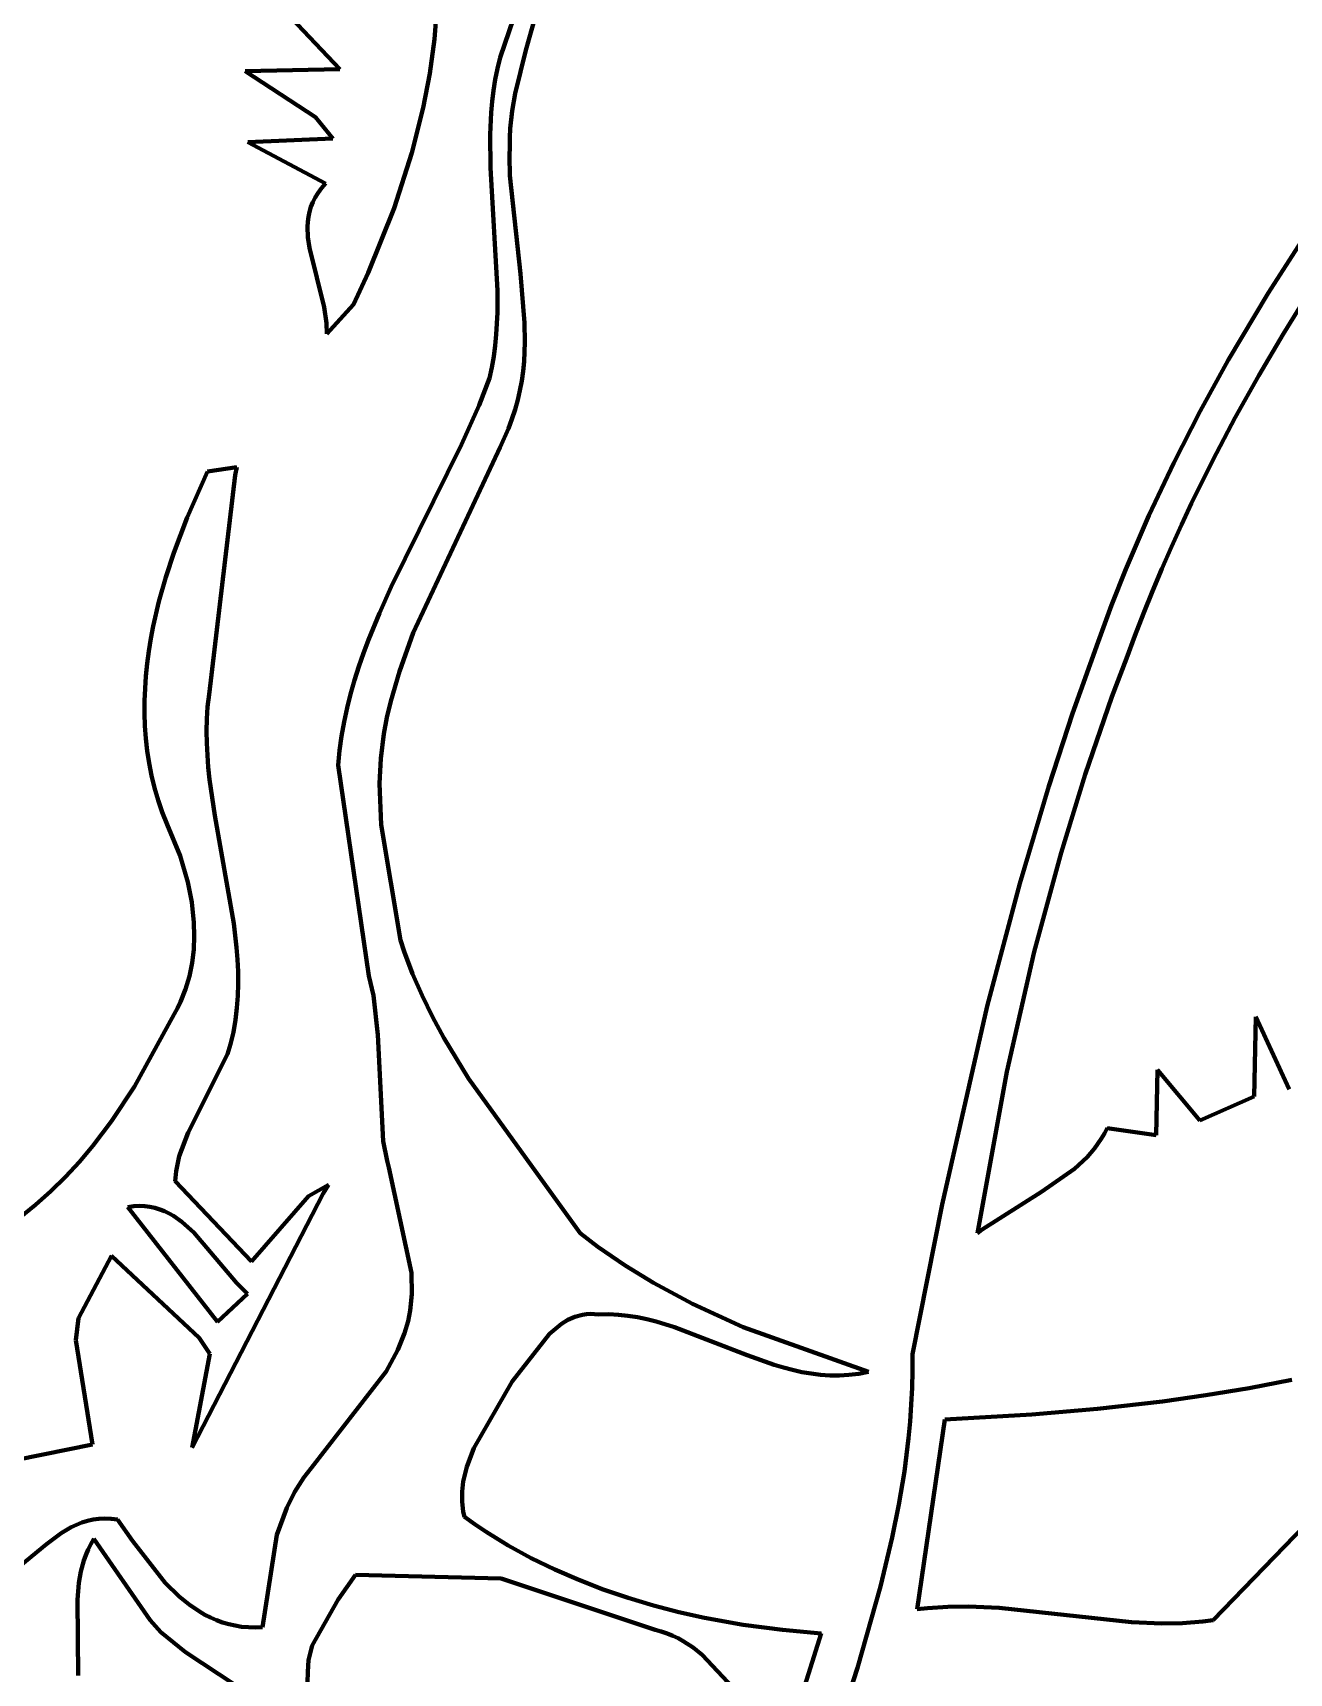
# Model space of a CAD drawing. Header units: millimetres. Extents: x 0 to 12.5, y 0 to 14.6.
# Drawn here: x 5.215 to 6.428, y 9.776 to 11.36 of the extents above; entities that cross this region are included whole.
import ezdxf

# ---------------------------------------------------------------- set-up
doc = ezdxf.new("R2010")
doc.units = ezdxf.units.MM
doc.layers.add('color#131313ff', color=7, linetype='CONTINUOUS', lineweight=100)
doc.layers.add('color#fcfcfcff', color=7, linetype='CONTINUOUS', lineweight=100)

msp = doc.modelspace()

# ---------------------------------------------------------------- linework, layer by layer
at = {"layer": 'color#131313ff'}
for p, q in [((5.6658, 11.3364), (5.7196, 11.4949)), ((5.7139, 11.4265), (5.6907, 11.3436)), ((5.5111, 11.3252), (5.4524, 11.3871)), ((5.6051, 11.3881), (5.6024, 11.3544)), ((5.6024, 11.3544), (5.5978, 11.3211)), ((5.6632, 11.3259), (5.6658, 11.3364)), ((5.6907, 11.3436), (5.6803, 11.3019)), ((5.4195, 11.3235), (5.5111, 11.3252)), ((5.4876, 11.2788), (5.4195, 11.3235)), ((5.5978, 11.3211), (5.5915, 11.288)), ((5.6594, 11.3047), (5.6611, 11.3153)), ((5.6611, 11.3153), (5.6632, 11.3259)), ((5.6581, 11.2941), (5.6594, 11.3047)), ((5.6803, 11.3019), (5.6774, 11.285)), ((5.5915, 11.288), (5.5806, 11.2445)), ((5.6561, 11.262), (5.6571, 11.2834)), ((5.6571, 11.2834), (5.6581, 11.2941)), ((5.6774, 11.285), (5.6756, 11.268)), ((5.5043, 11.2584), (5.4876, 11.2788)), ((5.6756, 11.268), (5.6752, 11.2593)), ((5.4221, 11.2549), (5.5043, 11.2584)), ((5.4973, 11.2147), (5.4221, 11.2549)), ((5.6565, 11.2299), (5.6561, 11.262)), ((5.6752, 11.2593), (5.6751, 11.2506)), ((5.5806, 11.2445), (5.5634, 11.1911)), ((5.6751, 11.2506), (5.6749, 11.2413)), ((5.6749, 11.2413), (5.6753, 11.2225)), ((5.6634, 11.1116), (5.6565, 11.2299)), ((5.6753, 11.2225), (5.6855, 11.1277)), ((5.4873, 11.2014), (5.4901, 11.2059)), ((5.4901, 11.2059), (5.4934, 11.2104)), ((5.4934, 11.2104), (5.4973, 11.2147)), ((5.4817, 11.1875), (5.4831, 11.1922)), ((5.4831, 11.1922), (5.485, 11.1968)), ((5.485, 11.1968), (5.4873, 11.2014)), ((5.5634, 11.1911), (5.5383, 11.1285)), ((5.4799, 11.1729), (5.4801, 11.1778)), ((5.4802, 11.1629), (5.4799, 11.1729)), ((5.4801, 11.1778), (5.4807, 11.1826)), ((5.4807, 11.1826), (5.4817, 11.1875)), ((5.4816, 11.1527), (5.4802, 11.1629)), ((6.4074, 11.1088), (6.448, 11.172)), ((5.4958, 11.0953), (5.4816, 11.1527)), ((5.5383, 11.1285), (5.5242, 11.0979)), ((5.6855, 11.1277), (5.6895, 11.0803)), ((5.6633, 11.0902), (5.6634, 11.1116)), ((5.4982, 11.0798), (5.4958, 11.0953)), ((5.5242, 11.0979), (5.4985, 11.0696)), ((6.369, 11.0443), (6.4074, 11.1088)), ((6.4464, 11.1089), (6.422, 11.0694)), ((5.4985, 11.0696), (5.4982, 11.0798)), ((5.6621, 11.0689), (5.6633, 11.0902)), ((5.6895, 11.0803), (5.6898, 11.0615)), ((5.661, 11.0583), (5.6621, 11.0689)), ((6.422, 11.0694), (6.3984, 11.0293)), ((5.6578, 11.0371), (5.6596, 11.0477)), ((5.6596, 11.0477), (5.661, 11.0583)), ((5.6898, 11.0615), (5.6889, 11.0428)), ((5.6555, 11.0266), (5.6578, 11.0371)), ((5.688, 11.0335), (5.6867, 11.0242)), ((5.6889, 11.0428), (5.688, 11.0335)), ((6.3419, 10.995), (6.369, 11.0443)), ((5.6455, 11.0008), (5.6555, 11.0266)), ((5.685, 11.0149), (5.6829, 11.0057)), ((5.6867, 11.0242), (5.685, 11.0149)), ((6.3984, 11.0293), (6.3758, 10.9887)), ((5.6286, 10.9628), (5.6455, 11.0008)), ((5.6829, 11.0057), (5.6804, 10.9965)), ((5.6773, 10.9873), (5.6738, 10.9782)), ((5.6804, 10.9965), (5.6773, 10.9873)), ((6.3163, 10.9449), (6.3419, 10.995)), ((6.3758, 10.9887), (6.3541, 10.9476)), ((5.6738, 10.9782), (5.6659, 10.9601)), ((5.5605, 10.8251), (5.6286, 10.9628)), ((5.6659, 10.9601), (5.5818, 10.7807)), ((5.3637, 10.8923), (5.3833, 10.9367)), ((5.3833, 10.9367), (5.4117, 10.9407)), ((5.4117, 10.9407), (5.41, 10.9332)), ((6.2924, 10.894), (6.3163, 10.9449)), ((6.3541, 10.9476), (6.3335, 10.906)), ((5.41, 10.9332), (5.3847, 10.721)), ((6.3335, 10.906), (6.3237, 10.885)), ((5.3506, 10.8579), (5.3637, 10.8923)), ((6.2701, 10.8423), (6.2924, 10.894)), ((6.3237, 10.885), (6.3141, 10.8638)), ((5.343, 10.8345), (5.3506, 10.8579)), ((6.3141, 10.8638), (6.3048, 10.8425)), ((6.2563, 10.8073), (6.2701, 10.8423)), ((6.3048, 10.8425), (6.2958, 10.8211)), ((5.3363, 10.8109), (5.343, 10.8345)), ((5.5492, 10.7998), (5.5605, 10.8251)), ((5.3308, 10.7871), (5.3363, 10.8109)), ((6.2958, 10.8211), (6.2871, 10.7995)), ((5.5387, 10.7741), (5.5492, 10.7998)), ((6.2434, 10.772), (6.2563, 10.8073)), ((6.2871, 10.7995), (6.2787, 10.7778)), ((5.3285, 10.7751), (5.3308, 10.7871)), ((5.5818, 10.7807), (5.5685, 10.7434)), ((6.2787, 10.7778), (6.2707, 10.7559)), ((5.3249, 10.7511), (5.3266, 10.7631)), ((5.3266, 10.7631), (5.3285, 10.7751)), ((5.5294, 10.7481), (5.5339, 10.7612)), ((5.5339, 10.7612), (5.5387, 10.7741)), ((6.2187, 10.7027), (6.2434, 10.772)), ((5.3237, 10.739), (5.3249, 10.7511)), ((5.5253, 10.7349), (5.5294, 10.7481)), ((6.2707, 10.7559), (6.2567, 10.7188)), ((5.3229, 10.727), (5.3237, 10.739)), ((5.5215, 10.7216), (5.5253, 10.7349)), ((5.5685, 10.7434), (5.5604, 10.7147)), ((5.3224, 10.7149), (5.3229, 10.727)), ((5.3224, 10.7028), (5.3224, 10.7149)), ((5.3847, 10.721), (5.3834, 10.7092)), ((5.5181, 10.7082), (5.5215, 10.7216)), ((5.5604, 10.7147), (5.5564, 10.699)), ((6.2567, 10.7188), (6.2308, 10.6439)), ((5.3228, 10.6908), (5.3224, 10.7028)), ((5.3827, 10.6975), (5.3824, 10.6858)), ((5.3834, 10.7092), (5.3827, 10.6975)), ((5.5152, 10.6946), (5.5181, 10.7082)), ((5.5564, 10.699), (5.5534, 10.6832)), ((6.1958, 10.6327), (6.2187, 10.7027)), ((5.3237, 10.6788), (5.3228, 10.6908)), ((5.3824, 10.6858), (5.3826, 10.6741)), ((5.5127, 10.6809), (5.5152, 10.6946)), ((5.5534, 10.6832), (5.5505, 10.6593)), ((5.3251, 10.6668), (5.3237, 10.6788)), ((5.3269, 10.6548), (5.3251, 10.6668)), ((5.3826, 10.6741), (5.3831, 10.6624)), ((5.5093, 10.6529), (5.5108, 10.667)), ((5.5108, 10.667), (5.5127, 10.6809)), ((5.3293, 10.6429), (5.3269, 10.6548)), ((5.3831, 10.6624), (5.384, 10.6508)), ((5.384, 10.6508), (5.3853, 10.6391)), ((5.5392, 10.4494), (5.5093, 10.6529)), ((5.5505, 10.6593), (5.5495, 10.6353)), ((5.3322, 10.631), (5.3293, 10.6429)), ((5.3853, 10.6391), (5.3904, 10.6042)), ((5.5495, 10.6353), (5.5511, 10.5951)), ((6.2308, 10.6439), (6.2075, 10.5682)), ((5.3356, 10.6192), (5.3322, 10.631)), ((5.3396, 10.6074), (5.3356, 10.6192)), ((6.1678, 10.5386), (6.1958, 10.6327)), ((5.3442, 10.5957), (5.3396, 10.6074)), ((5.3904, 10.6042), (5.4088, 10.4999)), ((5.3568, 10.5654), (5.3442, 10.5957)), ((5.5511, 10.5951), (5.5696, 10.4838)), ((5.3643, 10.54), (5.3568, 10.5654)), ((6.2075, 10.5682), (6.1817, 10.4726)), ((5.3681, 10.5205), (5.3643, 10.54)), ((6.1363, 10.42), (6.1678, 10.5386)), ((5.3702, 10.5009), (5.3681, 10.5205)), ((5.3705, 10.4878), (5.3702, 10.5009)), ((5.4088, 10.4999), (5.4114, 10.4766)), ((5.3699, 10.4747), (5.3705, 10.4878)), ((5.4114, 10.4766), (5.4123, 10.465)), ((5.5696, 10.4838), (5.5732, 10.4728)), ((5.3657, 10.449), (5.3683, 10.4618)), ((5.3683, 10.4618), (5.3699, 10.4747)), ((5.4123, 10.465), (5.4127, 10.4534)), ((5.5732, 10.4728), (5.5813, 10.4512)), ((6.1817, 10.4726), (6.1553, 10.3567)), ((5.362, 10.4364), (5.3657, 10.449)), ((5.4127, 10.4534), (5.4128, 10.4417)), ((5.5435, 10.4305), (5.5392, 10.4494)), ((5.5813, 10.4512), (5.5905, 10.4302)), ((5.3571, 10.4241), (5.362, 10.4364)), ((5.4124, 10.43), (5.4116, 10.4184)), ((5.4128, 10.4417), (5.4124, 10.43)), ((5.5477, 10.3922), (5.5435, 10.4305)), ((5.5905, 10.4302), (5.6006, 10.4096)), ((5.3126, 10.3425), (5.351, 10.4122)), ((5.351, 10.4122), (5.3542, 10.4181)), ((5.3542, 10.4181), (5.3571, 10.4241)), ((5.4116, 10.4184), (5.4102, 10.4067)), ((6.0927, 10.2284), (6.1363, 10.42)), ((5.4102, 10.4067), (5.4082, 10.3949)), ((5.6006, 10.4096), (5.6115, 10.3894)), ((6.3939, 10.3327), (6.3956, 10.4098)), ((6.3956, 10.4098), (6.4278, 10.34)), ((5.4056, 10.3832), (5.4025, 10.3738)), ((5.4082, 10.3949), (5.4056, 10.3832)), ((5.553, 10.2895), (5.5477, 10.3922)), ((5.6115, 10.3894), (5.6354, 10.3502)), ((5.4025, 10.3738), (5.3645, 10.2981)), ((5.6354, 10.3502), (5.7432, 10.2007)), ((6.1553, 10.3567), (6.1269, 10.2008)), ((6.2995, 10.2955), (6.3006, 10.3587)), ((6.3006, 10.3587), (6.3415, 10.3097)), ((5.2904, 10.309), (5.3126, 10.3425)), ((6.3415, 10.3097), (6.3939, 10.3327)), ((5.2724, 10.2851), (5.2904, 10.309)), ((6.2494, 10.297), (6.2521, 10.3022)), ((6.2521, 10.3022), (6.2995, 10.2955)), ((5.2596, 10.2698), (5.2724, 10.2851)), ((5.3645, 10.2981), (5.356, 10.2752)), ((5.5568, 10.2705), (5.553, 10.2895)), ((6.2399, 10.2827), (6.2464, 10.292)), ((6.2464, 10.292), (6.2494, 10.297)), ((5.2461, 10.2551), (5.2596, 10.2698)), ((5.356, 10.2752), (5.353, 10.2608)), ((5.5585, 10.2642), (5.5568, 10.2705)), ((6.2206, 10.263), (6.2327, 10.2743)), ((6.2327, 10.2743), (6.2399, 10.2827)), ((5.232, 10.2412), (5.2461, 10.2551)), ((5.353, 10.2608), (5.3521, 10.2509)), ((5.5802, 10.1624), (5.5585, 10.2642)), ((6.1885, 10.2406), (6.2206, 10.263)), ((5.2172, 10.228), (5.232, 10.2412)), ((5.3521, 10.2509), (5.4258, 10.1735)), ((5.4949, 10.2392), (5.3685, 9.9938)), ((5.4809, 10.2366), (5.5002, 10.2475)), ((5.5002, 10.2475), (5.4949, 10.2392)), ((6.1313, 10.2043), (6.1885, 10.2406)), ((5.2017, 10.2157), (5.2172, 10.228)), ((5.312, 10.2267), (5.3064, 10.2259)), ((5.3064, 10.2259), (5.393, 10.1152)), ((5.3174, 10.227), (5.312, 10.2267)), ((5.3226, 10.2268), (5.3174, 10.227)), ((5.3276, 10.2262), (5.3226, 10.2268)), ((5.3324, 10.2252), (5.3276, 10.2262)), ((5.3371, 10.2237), (5.3324, 10.2252)), ((5.3417, 10.222), (5.3371, 10.2237)), ((5.3461, 10.2198), (5.3417, 10.222)), ((5.4258, 10.1735), (5.4809, 10.2366)), ((6.0641, 10.084), (6.0927, 10.2284)), ((5.3503, 10.2174), (5.3461, 10.2198)), ((5.3585, 10.2117), (5.3503, 10.2174)), ((5.3699, 10.2015), (5.3585, 10.2117)), ((5.4114, 10.1529), (5.3699, 10.2015)), ((5.7432, 10.2007), (5.7602, 10.1877)), ((6.1269, 10.2008), (6.1313, 10.2043)), ((5.2906, 10.1788), (5.2587, 10.1185)), ((5.3753, 10.0997), (5.2906, 10.1788)), ((5.7602, 10.1877), (5.7866, 10.1696)), ((5.5807, 10.1417), (5.5802, 10.1624)), ((5.7866, 10.1696), (5.814, 10.1528)), ((5.422, 10.1423), (5.4114, 10.1529)), ((5.814, 10.1528), (5.8517, 10.1326)), ((5.393, 10.1152), (5.422, 10.1423)), ((5.5791, 10.1262), (5.5807, 10.1417)), ((5.8517, 10.1326), (5.9005, 10.1101)), ((5.2587, 10.1185), (5.2562, 10.0973)), ((5.5735, 10.1043), (5.577, 10.1158)), ((5.577, 10.1158), (5.5791, 10.1262)), ((5.725, 10.1133), (5.7134, 10.1036)), ((5.7313, 10.1171), (5.725, 10.1133)), ((5.7381, 10.12), (5.7313, 10.1171)), ((5.7453, 10.1219), (5.7381, 10.12)), ((5.7491, 10.1225), (5.7453, 10.1219)), ((5.753, 10.1227), (5.7491, 10.1225)), ((5.7571, 10.1226), (5.753, 10.1227)), ((5.7613, 10.1222), (5.7571, 10.1226)), ((5.7707, 10.1224), (5.7613, 10.1222)), ((5.78, 10.1219), (5.7707, 10.1224)), ((5.7892, 10.121), (5.78, 10.1219)), ((5.7984, 10.1195), (5.7892, 10.121)), ((5.8075, 10.1177), (5.7984, 10.1195)), ((5.8165, 10.1155), (5.8075, 10.1177)), ((5.8343, 10.1101), (5.8165, 10.1155)), ((5.2562, 10.0973), (5.2721, 9.9966)), ((5.3855, 10.0842), (5.3753, 10.0997)), ((5.5669, 10.0879), (5.5735, 10.1043)), ((5.7134, 10.1036), (5.6775, 10.0575)), ((5.9043, 10.0829), (5.8343, 10.1101)), ((5.9005, 10.1101), (6.0216, 10.0667)), ((5.3685, 9.9938), (5.3855, 10.0842)), ((5.5558, 10.0672), (5.5669, 10.0879)), ((5.9306, 10.0736), (5.9043, 10.0829)), ((6.0641, 10.0676), (6.0641, 10.084)), ((5.4834, 9.9737), (5.5558, 10.0672)), ((5.9394, 10.0709), (5.9306, 10.0736)), ((5.9483, 10.0686), (5.9394, 10.0709)), ((5.9572, 10.0666), (5.9483, 10.0686)), ((5.9662, 10.0651), (5.9572, 10.0666)), ((5.9752, 10.064), (5.9662, 10.0651)), ((5.9843, 10.0633), (5.9752, 10.064)), ((5.9935, 10.0633), (5.9843, 10.0633)), ((6.0027, 10.0638), (5.9935, 10.0633)), ((6.0121, 10.0649), (6.0027, 10.0638)), ((6.0216, 10.0667), (6.0121, 10.0649)), ((6.0637, 10.0513), (6.0641, 10.0676)), ((5.6775, 10.0575), (5.6406, 9.9932)), ((6.0629, 10.0351), (6.0637, 10.0513)), ((6.3891, 10.0511), (6.3474, 10.0442)), ((6.4305, 10.059), (6.3891, 10.0511)), ((6.0618, 10.0188), (6.0629, 10.0351)), ((6.3056, 10.0382), (6.2426, 10.031)), ((6.3474, 10.0442), (6.3056, 10.0382)), ((6.0602, 10.0027), (6.0618, 10.0188)), ((6.0953, 10.0206), (6.0686, 9.8375)), ((6.1794, 10.0255), (6.0953, 10.0206)), ((6.2426, 10.031), (6.1794, 10.0255)), ((6.0584, 9.9866), (6.0602, 10.0027)), ((5.2721, 9.9966), (5.1732, 9.9764)), ((5.6406, 9.9932), (5.6336, 9.9749)), ((6.0562, 9.9705), (6.0584, 9.9866)), ((5.4763, 9.9647), (5.4834, 9.9737)), ((5.6336, 9.9749), (5.6303, 9.9608)), ((6.0509, 9.9385), (6.0562, 9.9705)), ((5.4672, 9.9505), (5.4763, 9.9647)), ((5.6303, 9.9608), (5.6292, 9.9513)), ((5.4597, 9.9355), (5.4672, 9.9505)), ((5.6292, 9.9513), (5.6291, 9.9415)), ((5.6291, 9.9415), (5.6302, 9.9316)), ((6.0445, 9.9067), (6.0509, 9.9385)), ((5.2567, 9.919), (5.2619, 9.9211)), ((5.2619, 9.9211), (5.2672, 9.9228)), ((5.2672, 9.9228), (5.2727, 9.924)), ((5.2727, 9.924), (5.2783, 9.9248)), ((5.2783, 9.9248), (5.2842, 9.9251)), ((5.2842, 9.9251), (5.2902, 9.9249)), ((5.2902, 9.9249), (5.2964, 9.9241)), ((5.2964, 9.9241), (5.3107, 9.9034)), ((5.4503, 9.9092), (5.4597, 9.9355)), ((5.6302, 9.9316), (5.6313, 9.9266)), ((5.6313, 9.9266), (5.6416, 9.9193)), ((5.2277, 9.9004), (5.2418, 9.9108)), ((5.2418, 9.9108), (5.2516, 9.9166)), ((5.2516, 9.9166), (5.2567, 9.919)), ((5.2735, 9.9053), (5.2705, 9.9002)), ((5.3278, 9.8269), (5.2735, 9.9053)), ((5.4364, 9.8201), (5.4503, 9.9092)), ((5.6416, 9.9193), (5.6522, 9.9123)), ((5.6522, 9.9123), (5.6737, 9.8991)), ((6.0332, 9.8593), (6.0445, 9.9067)), ((6.3543, 9.8268), (6.443, 9.9182)), ((5.1859, 9.8657), (5.2277, 9.9004)), ((5.2657, 9.8898), (5.2638, 9.8846)), ((5.2679, 9.8951), (5.2657, 9.8898)), ((5.2705, 9.9002), (5.2679, 9.8951)), ((5.3107, 9.9034), (5.3423, 9.8631)), ((5.6737, 9.8991), (5.6959, 9.8869)), ((5.2609, 9.8739), (5.2591, 9.863)), ((5.2638, 9.8846), (5.2609, 9.8739)), ((5.6959, 9.8869), (5.7186, 9.8758)), ((5.7186, 9.8758), (5.7418, 9.8657)), ((5.2591, 9.863), (5.2578, 9.8465)), ((5.3423, 9.8631), (5.3558, 9.8498)), ((5.5263, 9.8707), (5.5094, 9.8468)), ((5.6669, 9.8672), (5.5263, 9.8707)), ((5.8155, 9.8174), (5.6669, 9.8672)), ((5.7418, 9.8657), (5.7654, 9.8565)), ((6.0109, 9.7809), (6.0332, 9.8593)), ((5.2578, 9.8465), (5.2583, 9.7735)), ((5.3558, 9.8498), (5.3654, 9.842)), ((5.3654, 9.842), (5.3755, 9.8351)), ((5.5094, 9.8468), (5.4842, 9.8023)), ((5.7654, 9.8565), (5.7894, 9.8483)), ((5.7894, 9.8483), (5.8138, 9.841)), ((5.3383, 9.8154), (5.3278, 9.8269)), ((5.3755, 9.8351), (5.3808, 9.832)), ((5.3808, 9.832), (5.3863, 9.8293)), ((5.3863, 9.8293), (5.3919, 9.8268)), ((5.3919, 9.8268), (5.3977, 9.8247)), ((5.8138, 9.841), (5.8384, 9.8346)), ((5.8384, 9.8346), (5.8632, 9.8291)), ((5.8632, 9.8291), (5.9007, 9.8223)), ((6.0686, 9.8375), (6.0785, 9.8386)), ((6.0785, 9.8386), (6.0983, 9.8399)), ((6.0983, 9.8399), (6.1181, 9.8401)), ((6.1181, 9.8401), (6.1477, 9.8388)), ((6.1477, 9.8388), (6.2755, 9.8251)), ((6.3247, 9.8241), (6.3444, 9.8256)), ((6.3444, 9.8256), (6.3543, 9.8268)), ((5.362, 9.796), (5.3383, 9.8154)), ((5.3977, 9.8247), (5.4037, 9.823)), ((5.4037, 9.823), (5.4099, 9.8216)), ((5.4099, 9.8216), (5.4162, 9.8206)), ((5.4162, 9.8206), (5.4227, 9.82)), ((5.4227, 9.82), (5.4295, 9.8198)), ((5.4295, 9.8198), (5.4364, 9.8201)), ((5.8214, 9.8159), (5.8155, 9.8174)), ((5.8271, 9.814), (5.8214, 9.8159)), ((5.8325, 9.8119), (5.8271, 9.814)), ((5.8377, 9.8094), (5.8325, 9.8119)), ((5.9007, 9.8223), (5.9384, 9.8174)), ((5.9384, 9.8174), (5.976, 9.8141)), ((5.976, 9.8141), (5.9441, 9.7132)), ((6.2755, 9.8251), (6.305, 9.8238)), ((6.305, 9.8238), (6.3247, 9.8241)), ((5.4434, 9.7421), (5.362, 9.796)), ((5.4842, 9.8023), (5.4808, 9.7882)), ((5.8427, 9.8067), (5.8377, 9.8094)), ((5.8521, 9.8004), (5.8427, 9.8067)), ((5.861, 9.7934), (5.8521, 9.8004)), ((5.4808, 9.7882), (5.48, 9.7771)), ((5.9006, 9.7512), (5.861, 9.7934)), ((5.9607, 9.6261), (6.0109, 9.7809)), ((5.48, 9.7771), (5.4797, 9.7665))]:
    msp.add_line(p, q, dxfattribs=at)
at = {"layer": 'color#fcfcfcff'}
for p, q in [((5.7196, 11.4949), (5.6658, 11.3364)), ((5.6907, 11.3436), (5.7139, 11.4265)), ((5.4524, 11.3871), (5.5111, 11.3252)), ((5.6024, 11.3544), (5.6051, 11.3881)), ((5.5978, 11.3211), (5.6024, 11.3544)), ((5.6658, 11.3364), (5.6632, 11.3259)), ((5.6803, 11.3019), (5.6907, 11.3436)), ((5.5111, 11.3252), (5.4195, 11.3235)), ((5.4195, 11.3235), (5.4876, 11.2788)), ((5.5915, 11.288), (5.5978, 11.3211)), ((5.6611, 11.3153), (5.6594, 11.3047)), ((5.6632, 11.3259), (5.6611, 11.3153)), ((5.6594, 11.3047), (5.6581, 11.2941)), ((5.6774, 11.285), (5.6803, 11.3019)), ((5.5806, 11.2445), (5.5915, 11.288)), ((5.6571, 11.2834), (5.6561, 11.262)), ((5.6581, 11.2941), (5.6571, 11.2834)), ((5.6756, 11.268), (5.6774, 11.285)), ((5.4876, 11.2788), (5.5043, 11.2584)), ((5.6752, 11.2593), (5.6756, 11.268)), ((5.5043, 11.2584), (5.4221, 11.2549)), ((5.4221, 11.2549), (5.4973, 11.2147)), ((5.6561, 11.262), (5.6565, 11.2299)), ((5.6751, 11.2506), (5.6752, 11.2593)), ((5.5634, 11.1911), (5.5806, 11.2445)), ((5.6749, 11.2413), (5.6751, 11.2506)), ((5.6753, 11.2225), (5.6749, 11.2413)), ((5.6565, 11.2299), (5.6634, 11.1116)), ((5.6855, 11.1277), (5.6753, 11.2225)), ((5.4901, 11.2059), (5.4873, 11.2014)), ((5.4934, 11.2104), (5.4901, 11.2059)), ((5.4973, 11.2147), (5.4934, 11.2104)), ((5.4831, 11.1922), (5.4817, 11.1875)), ((5.485, 11.1968), (5.4831, 11.1922)), ((5.4873, 11.2014), (5.485, 11.1968)), ((5.5383, 11.1285), (5.5634, 11.1911)), ((5.4801, 11.1778), (5.4799, 11.1729)), ((5.4799, 11.1729), (5.4802, 11.1629)), ((5.4807, 11.1826), (5.4801, 11.1778)), ((5.4817, 11.1875), (5.4807, 11.1826)), ((5.4802, 11.1629), (5.4816, 11.1527)), ((6.448, 11.172), (6.4074, 11.1088)), ((5.4816, 11.1527), (5.4958, 11.0953)), ((5.5242, 11.0979), (5.5383, 11.1285)), ((5.6895, 11.0803), (5.6855, 11.1277)), ((5.6634, 11.1116), (5.6633, 11.0902)), ((5.4958, 11.0953), (5.4982, 11.0798)), ((5.4985, 11.0696), (5.5242, 11.0979)), ((6.4074, 11.1088), (6.369, 11.0443)), ((6.422, 11.0694), (6.4464, 11.1089)), ((5.4982, 11.0798), (5.4985, 11.0696)), ((5.6633, 11.0902), (5.6621, 11.0689)), ((5.6898, 11.0615), (5.6895, 11.0803)), ((5.6621, 11.0689), (5.661, 11.0583)), ((6.3984, 11.0293), (6.422, 11.0694)), ((5.6596, 11.0477), (5.6578, 11.0371)), ((5.661, 11.0583), (5.6596, 11.0477)), ((5.6889, 11.0428), (5.6898, 11.0615)), ((5.6578, 11.0371), (5.6555, 11.0266)), ((5.6867, 11.0242), (5.688, 11.0335)), ((5.688, 11.0335), (5.6889, 11.0428)), ((6.369, 11.0443), (6.3419, 10.995)), ((5.6555, 11.0266), (5.6455, 11.0008)), ((5.6829, 11.0057), (5.685, 11.0149)), ((5.685, 11.0149), (5.6867, 11.0242)), ((6.3758, 10.9887), (6.3984, 11.0293)), ((5.6455, 11.0008), (5.6286, 10.9628)), ((5.6804, 10.9965), (5.6829, 11.0057)), ((5.6738, 10.9782), (5.6773, 10.9873)), ((5.6773, 10.9873), (5.6804, 10.9965)), ((6.3419, 10.995), (6.3163, 10.9449)), ((6.3541, 10.9476), (6.3758, 10.9887)), ((5.6659, 10.9601), (5.6738, 10.9782)), ((5.6286, 10.9628), (5.5605, 10.8251)), ((5.5818, 10.7807), (5.6659, 10.9601)), ((5.3833, 10.9367), (5.3637, 10.8923)), ((5.4117, 10.9407), (5.3833, 10.9367)), ((5.41, 10.9332), (5.4117, 10.9407)), ((6.3163, 10.9449), (6.2924, 10.894)), ((6.3335, 10.906), (6.3541, 10.9476)), ((5.3847, 10.721), (5.41, 10.9332)), ((6.3237, 10.885), (6.3335, 10.906)), ((5.3637, 10.8923), (5.3506, 10.8579)), ((6.2924, 10.894), (6.2701, 10.8423)), ((6.3141, 10.8638), (6.3237, 10.885)), ((5.3506, 10.8579), (5.343, 10.8345)), ((6.3048, 10.8425), (6.3141, 10.8638)), ((6.2701, 10.8423), (6.2563, 10.8073)), ((6.2958, 10.8211), (6.3048, 10.8425)), ((5.343, 10.8345), (5.3363, 10.8109)), ((5.5605, 10.8251), (5.5492, 10.7998)), ((5.3363, 10.8109), (5.3308, 10.7871)), ((6.2871, 10.7995), (6.2958, 10.8211)), ((5.5492, 10.7998), (5.5387, 10.7741)), ((6.2563, 10.8073), (6.2434, 10.772)), ((6.2787, 10.7778), (6.2871, 10.7995)), ((5.3308, 10.7871), (5.3285, 10.7751)), ((5.5685, 10.7434), (5.5818, 10.7807)), ((6.2707, 10.7559), (6.2787, 10.7778)), ((5.3266, 10.7631), (5.3249, 10.7511)), ((5.3285, 10.7751), (5.3266, 10.7631)), ((5.5339, 10.7612), (5.5294, 10.7481)), ((5.5387, 10.7741), (5.5339, 10.7612)), ((6.2434, 10.772), (6.2187, 10.7027)), ((5.3249, 10.7511), (5.3237, 10.739)), ((5.5294, 10.7481), (5.5253, 10.7349)), ((6.2567, 10.7188), (6.2707, 10.7559)), ((5.3237, 10.739), (5.3229, 10.727)), ((5.5253, 10.7349), (5.5215, 10.7216)), ((5.5604, 10.7147), (5.5685, 10.7434)), ((5.3229, 10.727), (5.3224, 10.7149)), ((5.3224, 10.7149), (5.3224, 10.7028)), ((5.3834, 10.7092), (5.3847, 10.721)), ((5.5215, 10.7216), (5.5181, 10.7082)), ((5.5564, 10.699), (5.5604, 10.7147)), ((6.2308, 10.6439), (6.2567, 10.7188)), ((5.3224, 10.7028), (5.3228, 10.6908)), ((5.3824, 10.6858), (5.3827, 10.6975)), ((5.3827, 10.6975), (5.3834, 10.7092)), ((5.5181, 10.7082), (5.5152, 10.6946)), ((5.5534, 10.6832), (5.5564, 10.699)), ((6.2187, 10.7027), (6.1958, 10.6327)), ((5.3228, 10.6908), (5.3237, 10.6788)), ((5.3826, 10.6741), (5.3824, 10.6858)), ((5.5152, 10.6946), (5.5127, 10.6809)), ((5.5505, 10.6593), (5.5534, 10.6832)), ((5.3237, 10.6788), (5.3251, 10.6668)), ((5.3251, 10.6668), (5.3269, 10.6548)), ((5.3831, 10.6624), (5.3826, 10.6741)), ((5.5108, 10.667), (5.5093, 10.6529)), ((5.5127, 10.6809), (5.5108, 10.667)), ((5.3269, 10.6548), (5.3293, 10.6429)), ((5.384, 10.6508), (5.3831, 10.6624)), ((5.3853, 10.6391), (5.384, 10.6508)), ((5.5093, 10.6529), (5.5392, 10.4494)), ((5.5495, 10.6353), (5.5505, 10.6593)), ((5.3293, 10.6429), (5.3322, 10.631)), ((5.3904, 10.6042), (5.3853, 10.6391)), ((5.5511, 10.5951), (5.5495, 10.6353)), ((6.2075, 10.5682), (6.2308, 10.6439)), ((5.3322, 10.631), (5.3356, 10.6192)), ((5.3356, 10.6192), (5.3396, 10.6074)), ((6.1958, 10.6327), (6.1678, 10.5386)), ((5.3396, 10.6074), (5.3442, 10.5957)), ((5.4088, 10.4999), (5.3904, 10.6042)), ((5.3442, 10.5957), (5.3568, 10.5654)), ((5.5696, 10.4838), (5.5511, 10.5951)), ((5.3568, 10.5654), (5.3643, 10.54)), ((6.1817, 10.4726), (6.2075, 10.5682)), ((5.3643, 10.54), (5.3681, 10.5205)), ((6.1678, 10.5386), (6.1363, 10.42)), ((5.3681, 10.5205), (5.3702, 10.5009)), ((5.3702, 10.5009), (5.3705, 10.4878)), ((5.4114, 10.4766), (5.4088, 10.4999)), ((5.3705, 10.4878), (5.3699, 10.4747)), ((5.4123, 10.465), (5.4114, 10.4766)), ((5.5732, 10.4728), (5.5696, 10.4838)), ((5.3683, 10.4618), (5.3657, 10.449)), ((5.3699, 10.4747), (5.3683, 10.4618)), ((5.4127, 10.4534), (5.4123, 10.465)), ((5.5813, 10.4512), (5.5732, 10.4728)), ((6.1553, 10.3567), (6.1817, 10.4726)), ((5.3657, 10.449), (5.362, 10.4364)), ((5.4128, 10.4417), (5.4127, 10.4534)), ((5.5392, 10.4494), (5.5435, 10.4305)), ((5.5905, 10.4302), (5.5813, 10.4512)), ((5.362, 10.4364), (5.3571, 10.4241)), ((5.4116, 10.4184), (5.4124, 10.43)), ((5.4124, 10.43), (5.4128, 10.4417)), ((5.5435, 10.4305), (5.5477, 10.3922)), ((5.6006, 10.4096), (5.5905, 10.4302)), ((5.351, 10.4122), (5.3126, 10.3425)), ((5.3542, 10.4181), (5.351, 10.4122)), ((5.3571, 10.4241), (5.3542, 10.4181)), ((5.4102, 10.4067), (5.4116, 10.4184)), ((6.1363, 10.42), (6.0927, 10.2284)), ((5.4082, 10.3949), (5.4102, 10.4067)), ((5.6115, 10.3894), (5.6006, 10.4096)), ((6.3956, 10.4098), (6.3939, 10.3327)), ((6.4278, 10.34), (6.3956, 10.4098)), ((5.4025, 10.3738), (5.4056, 10.3832)), ((5.4056, 10.3832), (5.4082, 10.3949)), ((5.5477, 10.3922), (5.553, 10.2895)), ((5.6354, 10.3502), (5.6115, 10.3894)), ((5.3645, 10.2981), (5.4025, 10.3738)), ((5.7432, 10.2007), (5.6354, 10.3502)), ((6.1269, 10.2008), (6.1553, 10.3567)), ((6.3006, 10.3587), (6.2995, 10.2955)), ((6.3415, 10.3097), (6.3006, 10.3587)), ((5.3126, 10.3425), (5.2904, 10.309)), ((6.3939, 10.3327), (6.3415, 10.3097)), ((5.2904, 10.309), (5.2724, 10.2851)), ((6.2521, 10.3022), (6.2494, 10.297)), ((6.2995, 10.2955), (6.2521, 10.3022)), ((5.2724, 10.2851), (5.2596, 10.2698)), ((5.356, 10.2752), (5.3645, 10.2981)), ((5.553, 10.2895), (5.5568, 10.2705)), ((6.2464, 10.292), (6.2399, 10.2827)), ((6.2494, 10.297), (6.2464, 10.292)), ((5.2596, 10.2698), (5.2461, 10.2551)), ((5.353, 10.2608), (5.356, 10.2752)), ((5.5568, 10.2705), (5.5585, 10.2642)), ((6.2327, 10.2743), (6.2206, 10.263)), ((6.2399, 10.2827), (6.2327, 10.2743)), ((5.2461, 10.2551), (5.232, 10.2412)), ((5.3521, 10.2509), (5.353, 10.2608)), ((5.5585, 10.2642), (5.5802, 10.1624)), ((6.2206, 10.263), (6.1885, 10.2406)), ((5.232, 10.2412), (5.2172, 10.228)), ((5.4258, 10.1735), (5.3521, 10.2509)), ((5.3685, 9.9938), (5.4949, 10.2392)), ((5.5002, 10.2475), (5.4809, 10.2366)), ((5.4949, 10.2392), (5.5002, 10.2475)), ((6.1885, 10.2406), (6.1313, 10.2043)), ((5.2172, 10.228), (5.2017, 10.2157)), ((5.3064, 10.2259), (5.312, 10.2267)), ((5.393, 10.1152), (5.3064, 10.2259)), ((5.312, 10.2267), (5.3174, 10.227)), ((5.3174, 10.227), (5.3226, 10.2268)), ((5.3226, 10.2268), (5.3276, 10.2262)), ((5.3276, 10.2262), (5.3324, 10.2252)), ((5.3324, 10.2252), (5.3371, 10.2237)), ((5.3371, 10.2237), (5.3417, 10.222)), ((5.3417, 10.222), (5.3461, 10.2198)), ((5.4809, 10.2366), (5.4258, 10.1735)), ((6.0927, 10.2284), (6.0641, 10.084)), ((5.3461, 10.2198), (5.3503, 10.2174)), ((5.3503, 10.2174), (5.3585, 10.2117)), ((5.3585, 10.2117), (5.3699, 10.2015)), ((5.3699, 10.2015), (5.4114, 10.1529)), ((5.7602, 10.1877), (5.7432, 10.2007)), ((6.1313, 10.2043), (6.1269, 10.2008)), ((5.2587, 10.1185), (5.2906, 10.1788)), ((5.2906, 10.1788), (5.3753, 10.0997)), ((5.7866, 10.1696), (5.7602, 10.1877)), ((5.5802, 10.1624), (5.5807, 10.1417)), ((5.814, 10.1528), (5.7866, 10.1696)), ((5.4114, 10.1529), (5.422, 10.1423)), ((5.8517, 10.1326), (5.814, 10.1528)), ((5.422, 10.1423), (5.393, 10.1152)), ((5.5807, 10.1417), (5.5791, 10.1262)), ((5.9005, 10.1101), (5.8517, 10.1326)), ((5.2562, 10.0973), (5.2587, 10.1185)), ((5.577, 10.1158), (5.5735, 10.1043)), ((5.5791, 10.1262), (5.577, 10.1158)), ((5.7134, 10.1036), (5.725, 10.1133)), ((5.725, 10.1133), (5.7313, 10.1171)), ((5.7313, 10.1171), (5.7381, 10.12)), ((5.7381, 10.12), (5.7453, 10.1219)), ((5.7453, 10.1219), (5.7491, 10.1225)), ((5.7491, 10.1225), (5.753, 10.1227)), ((5.753, 10.1227), (5.7571, 10.1226)), ((5.7571, 10.1226), (5.7613, 10.1222)), ((5.7613, 10.1222), (5.7707, 10.1224)), ((5.7707, 10.1224), (5.78, 10.1219)), ((5.78, 10.1219), (5.7892, 10.121)), ((5.7892, 10.121), (5.7984, 10.1195)), ((5.7984, 10.1195), (5.8075, 10.1177)), ((5.8075, 10.1177), (5.8165, 10.1155)), ((5.8165, 10.1155), (5.8343, 10.1101)), ((5.2721, 9.9966), (5.2562, 10.0973)), ((5.3753, 10.0997), (5.3855, 10.0842)), ((5.5735, 10.1043), (5.5669, 10.0879)), ((5.6775, 10.0575), (5.7134, 10.1036)), ((5.8343, 10.1101), (5.9043, 10.0829)), ((6.0216, 10.0667), (5.9005, 10.1101)), ((5.3855, 10.0842), (5.3685, 9.9938)), ((5.5669, 10.0879), (5.5558, 10.0672)), ((5.9043, 10.0829), (5.9306, 10.0736)), ((6.0641, 10.084), (6.0641, 10.0676)), ((5.5558, 10.0672), (5.4834, 9.9737)), ((5.9306, 10.0736), (5.9394, 10.0709)), ((5.9394, 10.0709), (5.9483, 10.0686)), ((5.9483, 10.0686), (5.9572, 10.0666)), ((5.9572, 10.0666), (5.9662, 10.0651)), ((5.9662, 10.0651), (5.9752, 10.064)), ((5.9752, 10.064), (5.9843, 10.0633)), ((5.9843, 10.0633), (5.9935, 10.0633)), ((5.9935, 10.0633), (6.0027, 10.0638)), ((6.0027, 10.0638), (6.0121, 10.0649)), ((6.0121, 10.0649), (6.0216, 10.0667)), ((6.0641, 10.0676), (6.0637, 10.0513)), ((5.6406, 9.9932), (5.6775, 10.0575)), ((6.0637, 10.0513), (6.0629, 10.0351)), ((6.3474, 10.0442), (6.3891, 10.0511)), ((6.3891, 10.0511), (6.4305, 10.059)), ((6.0629, 10.0351), (6.0618, 10.0188)), ((6.2426, 10.031), (6.3056, 10.0382)), ((6.3056, 10.0382), (6.3474, 10.0442)), ((6.0618, 10.0188), (6.0602, 10.0027)), ((6.0686, 9.8375), (6.0953, 10.0206)), ((6.0953, 10.0206), (6.1794, 10.0255)), ((6.1794, 10.0255), (6.2426, 10.031)), ((6.0602, 10.0027), (6.0584, 9.9866)), ((5.1732, 9.9764), (5.2721, 9.9966)), ((5.6336, 9.9749), (5.6406, 9.9932)), ((6.0584, 9.9866), (6.0562, 9.9705)), ((5.4834, 9.9737), (5.4763, 9.9647)), ((5.6303, 9.9608), (5.6336, 9.9749)), ((6.0562, 9.9705), (6.0509, 9.9385)), ((5.4763, 9.9647), (5.4672, 9.9505)), ((5.6292, 9.9513), (5.6303, 9.9608)), ((5.4672, 9.9505), (5.4597, 9.9355)), ((5.6291, 9.9415), (5.6292, 9.9513)), ((5.6302, 9.9316), (5.6291, 9.9415)), ((6.0509, 9.9385), (6.0445, 9.9067)), ((5.2619, 9.9211), (5.2567, 9.919)), ((5.2672, 9.9228), (5.2619, 9.9211)), ((5.2727, 9.924), (5.2672, 9.9228)), ((5.2783, 9.9248), (5.2727, 9.924)), ((5.2842, 9.9251), (5.2783, 9.9248)), ((5.2902, 9.9249), (5.2842, 9.9251)), ((5.2964, 9.9241), (5.2902, 9.9249)), ((5.3107, 9.9034), (5.2964, 9.9241)), ((5.4597, 9.9355), (5.4503, 9.9092)), ((5.6313, 9.9266), (5.6302, 9.9316)), ((5.6416, 9.9193), (5.6313, 9.9266)), ((5.2418, 9.9108), (5.2277, 9.9004)), ((5.2516, 9.9166), (5.2418, 9.9108)), ((5.2567, 9.919), (5.2516, 9.9166)), ((5.2705, 9.9002), (5.2735, 9.9053)), ((5.2735, 9.9053), (5.3278, 9.8269)), ((5.4503, 9.9092), (5.4364, 9.8201)), ((5.6522, 9.9123), (5.6416, 9.9193)), ((5.6737, 9.8991), (5.6522, 9.9123)), ((6.0445, 9.9067), (6.0332, 9.8593)), ((6.443, 9.9182), (6.3543, 9.8268)), ((5.2277, 9.9004), (5.1859, 9.8657)), ((5.2638, 9.8846), (5.2657, 9.8898)), ((5.2657, 9.8898), (5.2679, 9.8951)), ((5.2679, 9.8951), (5.2705, 9.9002)), ((5.3423, 9.8631), (5.3107, 9.9034)), ((5.6959, 9.8869), (5.6737, 9.8991)), ((5.2591, 9.863), (5.2609, 9.8739)), ((5.2609, 9.8739), (5.2638, 9.8846)), ((5.7186, 9.8758), (5.6959, 9.8869)), ((5.7418, 9.8657), (5.7186, 9.8758)), ((5.2578, 9.8465), (5.2591, 9.863)), ((5.3558, 9.8498), (5.3423, 9.8631)), ((5.5094, 9.8468), (5.5263, 9.8707)), ((5.5263, 9.8707), (5.6669, 9.8672)), ((5.6669, 9.8672), (5.8155, 9.8174)), ((5.7654, 9.8565), (5.7418, 9.8657)), ((6.0332, 9.8593), (6.0109, 9.7809)), ((5.2583, 9.7735), (5.2578, 9.8465)), ((5.3654, 9.842), (5.3558, 9.8498)), ((5.3755, 9.8351), (5.3654, 9.842)), ((5.4842, 9.8023), (5.5094, 9.8468)), ((5.7894, 9.8483), (5.7654, 9.8565)), ((5.8138, 9.841), (5.7894, 9.8483)), ((5.3278, 9.8269), (5.3383, 9.8154)), ((5.3808, 9.832), (5.3755, 9.8351)), ((5.3863, 9.8293), (5.3808, 9.832)), ((5.3919, 9.8268), (5.3863, 9.8293)), ((5.3977, 9.8247), (5.3919, 9.8268)), ((5.8384, 9.8346), (5.8138, 9.841)), ((5.8632, 9.8291), (5.8384, 9.8346)), ((5.9007, 9.8223), (5.8632, 9.8291)), ((6.0785, 9.8386), (6.0686, 9.8375)), ((6.0983, 9.8399), (6.0785, 9.8386)), ((6.1181, 9.8401), (6.0983, 9.8399)), ((6.1477, 9.8388), (6.1181, 9.8401)), ((6.2755, 9.8251), (6.1477, 9.8388)), ((6.3444, 9.8256), (6.3247, 9.8241)), ((6.3543, 9.8268), (6.3444, 9.8256)), ((5.3383, 9.8154), (5.362, 9.796)), ((5.4037, 9.823), (5.3977, 9.8247)), ((5.4099, 9.8216), (5.4037, 9.823)), ((5.4162, 9.8206), (5.4099, 9.8216)), ((5.4227, 9.82), (5.4162, 9.8206)), ((5.4295, 9.8198), (5.4227, 9.82)), ((5.4364, 9.8201), (5.4295, 9.8198)), ((5.8155, 9.8174), (5.8214, 9.8159)), ((5.8214, 9.8159), (5.8271, 9.814)), ((5.8271, 9.814), (5.8325, 9.8119)), ((5.8325, 9.8119), (5.8377, 9.8094)), ((5.9384, 9.8174), (5.9007, 9.8223)), ((5.976, 9.8141), (5.9384, 9.8174)), ((5.9441, 9.7132), (5.976, 9.8141)), ((6.305, 9.8238), (6.2755, 9.8251)), ((6.3247, 9.8241), (6.305, 9.8238)), ((5.362, 9.796), (5.4434, 9.7421)), ((5.4808, 9.7882), (5.4842, 9.8023)), ((5.8377, 9.8094), (5.8427, 9.8067)), ((5.8427, 9.8067), (5.8521, 9.8004)), ((5.8521, 9.8004), (5.861, 9.7934)), ((5.48, 9.7771), (5.4808, 9.7882)), ((5.861, 9.7934), (5.9006, 9.7512)), ((6.0109, 9.7809), (5.9607, 9.6261)), ((5.4797, 9.7665), (5.48, 9.7771))]:
    msp.add_line(p, q, dxfattribs=at)

doc.saveas('drawing.dxf')
